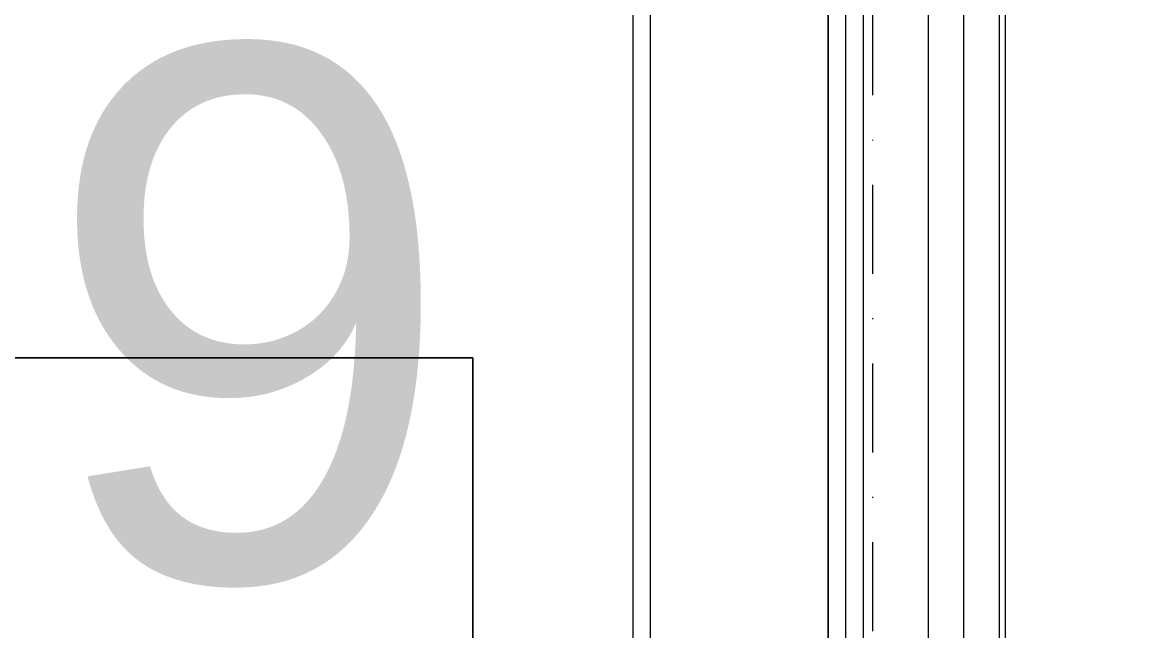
# Model space of a CAD drawing. Extents: x -9058 to 11890, y 0 to 7444.
# Drawn here: x 9764.3 to 9888.8, y 2591.6 to 2660.1 of the extents above; entities that cross this region are included whole.
import ezdxf
from ezdxf.enums import TextEntityAlignment as Align

# ---------------------------------------------------------------- set-up
doc = ezdxf.new("R2010")
doc.units = 0
doc.header["$LTSCALE"] = 10
doc.header["$MEASUREMENT"] = 0
doc.linetypes.add('DASHDOT', pattern=[1, 0.5, -0.25, 0, -0.25])
doc.layers.get('0').update_dxf_attribs({"color": 9, "lineweight": 9})
for name, color, linetype, lineweight in [('00', 9, 'Continuous', 9), ('05', 9, 'Continuous', 9), ('06D', 9, 'Continuous', 9), ('10', 9, 'Continuous', 9), ('14', 9, 'Continuous', 9), ('21_mahal200', 9, 'Continuous', 9), ('21_mahal200 @ 20', 9, 'Continuous', 9), ('24', 9, 'DASHDOT', 9), ('33', 9, 'BATTING', 9)]:
    doc.layers.add(name, color=color, linetype=linetype, lineweight=lineweight)
doc.styles.add('Arial', font='arial.ttf', dxfattribs={"height": 2.5})
doc.styles.add('MuuM_TEXT-STANDART', font='ARIALN.TTF')
doc.linetypes.add('BATTING', pattern='A,0.0001,-0.1,[134,ltypeshp.shx,S=0.1,R=0,X=-0.1,Y=0],-0.2,[134,ltypeshp.shx,S=0.1,R=180,X=0.1,Y=0],-0.1', length=0.4001)

# ---------------------------------------------------------------- blocks, each defined once
blk = doc.blocks.new('p-porsche_mobilya')
blk.add_lwpolyline([(0, 0), (0, 140), (65, 140), (65, 95)])
blk.add_lwpolyline([(65, 95), (65, 140), (0, 140), (0, 0), (235, 0), (235, 95)], close=True)
blk = doc.blocks.new('0a_roomno2')
at = {"style": 'Arial'}
blk.add_attdef('ODANO', (0, 1.505), '', height=3, dxfattribs=at)
blk.add_attdef('MEKANADI', text='', height=3, dxfattribs=at).set_placement((0.525, -4.75), align=Align.BOTTOM_LEFT)
at = {"style": 'MuuM_TEXT-STANDART', "width": 0.6}
for tag, p in [('YER01', (15, -7)), ('TAVAN01', (20.625, -7)), ('DUVAR01', (26.25, -7)), ('YER02', (15, -10.375)), ('TAVAN02', (20.625, -10.375)), ('DUVAR02', (26.25, -10.375)), ('YER03', (15, -13.75)), ('TAVAN03', (20.625, -13.75)), ('DUVAR03', (26.25, -13.75))]:
    blk.add_attdef(tag, text='', height=2.25, dxfattribs=at).set_placement(p, align=Align.MIDDLE_CENTER)
at = {"style": 'MuuM_TEXT-STANDART'}
blk.add_attdef('M2', text='', height=2.25, dxfattribs=at).set_placement((1.3231, -7.8046), align=Align.MIDDLE_LEFT)
at = {"style": 'MuuM_TEXT-STANDART', "width": 0.6}
blk.add_attdef('TEMIZTAVANYUKSEKLIGI', text='', height=2.25, dxfattribs=at).set_placement((2.7, -13.1619), align=Align.MIDDLE_LEFT)
blk = doc.blocks.new('*U663')
at = {"layer": '21_mahal200 @ 20'}
ref = blk.add_blockref('0a_roomno2', (9366, 2562.2), dxfattribs=dict(at, xscale=20, yscale=20, zscale=20))
ref.add_attrib('ODANO', ' PRS-1K-09', (9366, 2597.3), dxfattribs={"layer": '0', "height": 60, "style": 'Arial'})

msp = doc.modelspace()

# ---------------------------------------------------------------- linework, layer by layer
at = {"layer": '00'}
msp.add_lwpolyline([(9835.06, 2535.87), (9835.06, 2567.87), (9835.06, 2751.43), (9835.06, 2775.87), (9855.06, 2775.87), (9855.06, 2567.87), (9855.06, 2535.87), (9835.06, 2535.87)], dxfattribs=at)
at = {"layer": '06D'}
for points in [[(9859.06, 2535.87), (9859.06, 2775.87)], [(9866.36, 2535.87), (9866.36, 2775.87)], [(9870.36, 2535.87), (9870.36, 2775.87)], [(9855.06, 2535.87), (9855.06, 2773.79)]]:
    msp.add_lwpolyline(points, dxfattribs=at)
at = {"layer": '10'}
for points in [[(9874.36, 2535.87), (9874.36, 2770.87)], [(9875.06, 2535.87), (9875.06, 2770.87)]]:
    msp.add_lwpolyline(points, dxfattribs=at)
at = {"layer": '14'}
msp.add_lwpolyline([(9833.06, 2777.87), (9833.06, 2533.87)], dxfattribs=at)
at = {"layer": '24', "ltscale": 2}
for points in [[(9755.06, 4008.37), (9755.06, 3968.37), (9855.06, 3968.37), (9855.06, 2535.87)], [(9960.06, 4008.37), (9960.06, 3968.37), (9860.06, 3968.37), (9860.06, 2535.87)]]:
    msp.add_lwpolyline(points, dxfattribs=at)
at = {"layer": '33', "ltscale": 0.2, "flags": 128}
msp.add_lwpolyline([(9857.06, 2535.87), (9857.06, 2775.87)], dxfattribs=at)

# ---------------------------------------------------------------- block references
at = {"layer": '05', "transparency": 33554610, "xscale": -1}
msp.add_blockref('p-porsche_mobilya', (9815.06, 2482.33), dxfattribs=at)
at = {"layer": '21_mahal200', "color": 6}
msp.add_blockref('*U663', (0, 0), dxfattribs=at)

doc.saveas('drawing.dxf')
